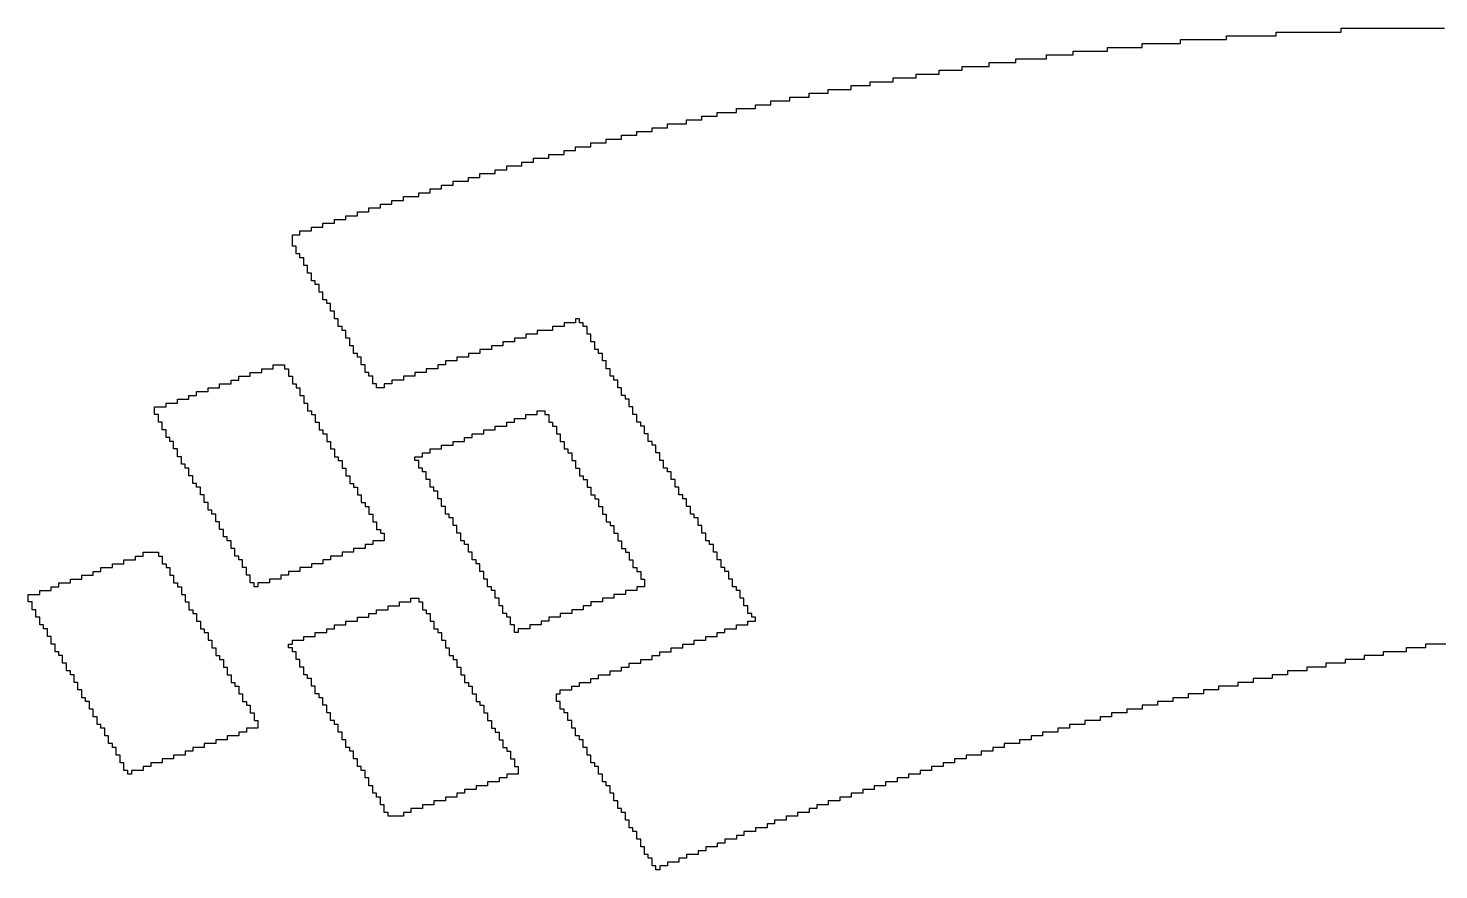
# Model space of a CAD drawing. Header units: inches. Extents: x -3.1 to 90.9, y -0.8 to 60.1.
# Drawn here: x 25.626 to 27.401, y 9.791 to 10.851 of the extents above; entities that cross this region are included whole.
import ezdxf

# ---------------------------------------------------------------- set-up
doc = ezdxf.new("R2010")
doc.units = ezdxf.units.IN
doc.layers.add('Top Overlay', color=2, linetype='Continuous')

msp = doc.modelspace()

# ---------------------------------------------------------------- linework, layer by layer
at = {"layer": 'Top Overlay'}
for p, q in [((27.2786, 10.8457), (27.2786, 10.8505)), ((27.2786, 10.8505), (27.4087, 10.8505)), ((27.0281, 10.8264), (27.0281, 10.8312)), ((27.0281, 10.8312), (27.0763, 10.8312)), ((27.0763, 10.8312), (27.0763, 10.8361)), ((27.0763, 10.8361), (27.1341, 10.8361)), ((27.1341, 10.8361), (27.1341, 10.8409)), ((27.1341, 10.8409), (27.1967, 10.8409)), ((27.1967, 10.8409), (27.1967, 10.8457)), ((27.1967, 10.8457), (27.2786, 10.8457)), ((26.8691, 10.8071), (26.8691, 10.812)), ((26.8691, 10.812), (26.9076, 10.812)), ((26.9076, 10.812), (26.9076, 10.8168)), ((26.9076, 10.8168), (26.9414, 10.8168)), ((26.9414, 10.8168), (26.9414, 10.8216)), ((26.9414, 10.8216), (26.9847, 10.8216)), ((26.9847, 10.8216), (26.9847, 10.8264)), ((26.9847, 10.8264), (27.0281, 10.8264)), ((26.7727, 10.7927), (26.7727, 10.7975)), ((26.7727, 10.7975), (26.8016, 10.7975)), ((26.8016, 10.7975), (26.8016, 10.8023)), ((26.8016, 10.8023), (26.8354, 10.8023)), ((26.8354, 10.8023), (26.8354, 10.8071)), ((26.8354, 10.8071), (26.8691, 10.8071)), ((26.6619, 10.7734), (26.6619, 10.7782)), ((26.6619, 10.7782), (26.686, 10.7782)), ((26.686, 10.7782), (26.686, 10.7831)), ((26.686, 10.7831), (26.7149, 10.7831)), ((26.7149, 10.7831), (26.7149, 10.7879)), ((26.7149, 10.7879), (26.7438, 10.7879)), ((26.7438, 10.7879), (26.7438, 10.7927)), ((26.7438, 10.7927), (26.7727, 10.7927)), ((26.5608, 10.7542), (26.5608, 10.759)), ((26.5608, 10.759), (26.5849, 10.759)), ((26.5849, 10.759), (26.5849, 10.7638)), ((26.5849, 10.7638), (26.6089, 10.7638)), ((26.6089, 10.7638), (26.6089, 10.7686)), ((26.6089, 10.7686), (26.633, 10.7686)), ((26.633, 10.7686), (26.633, 10.7734)), ((26.633, 10.7734), (26.6619, 10.7734)), ((26.4933, 10.7397), (26.4933, 10.7445)), ((26.4933, 10.7445), (26.5174, 10.7445)), ((26.5174, 10.7445), (26.5174, 10.7493)), ((26.5174, 10.7493), (26.5415, 10.7493)), ((26.5415, 10.7493), (26.5415, 10.7542)), ((26.5415, 10.7542), (26.5608, 10.7542)), ((26.4114, 10.7204), (26.4114, 10.7252)), ((26.4114, 10.7252), (26.4307, 10.7252)), ((26.4307, 10.7252), (26.4307, 10.7301)), ((26.4307, 10.7301), (26.4548, 10.7301)), ((26.4548, 10.7301), (26.4548, 10.7349)), ((26.4548, 10.7349), (26.4741, 10.7349)), ((26.4741, 10.7349), (26.4741, 10.7397)), ((26.4741, 10.7397), (26.4933, 10.7397)), ((26.3343, 10.7012), (26.3343, 10.706)), ((26.3343, 10.706), (26.3536, 10.706)), ((26.3536, 10.706), (26.3536, 10.7108)), ((26.3536, 10.7108), (26.3729, 10.7108)), ((26.3729, 10.7108), (26.3729, 10.7156)), ((26.3729, 10.7156), (26.3922, 10.7156)), ((26.3922, 10.7156), (26.3922, 10.7204)), ((26.3922, 10.7204), (26.4114, 10.7204)), ((26.2814, 10.6867), (26.2814, 10.6915)), ((26.2814, 10.6915), (26.3006, 10.6915)), ((26.3006, 10.6915), (26.3006, 10.6963)), ((26.3006, 10.6963), (26.3151, 10.6963)), ((26.3151, 10.6963), (26.3151, 10.7012)), ((26.3151, 10.7012), (26.3343, 10.7012)), ((26.2139, 10.6674), (26.2139, 10.6723)), ((26.2139, 10.6723), (26.2284, 10.6723)), ((26.2284, 10.6723), (26.2284, 10.6771)), ((26.2284, 10.6771), (26.2476, 10.6771)), ((26.2476, 10.6771), (26.2476, 10.6819)), ((26.2476, 10.6819), (26.2621, 10.6819)), ((26.2621, 10.6819), (26.2621, 10.6867)), ((26.2621, 10.6867), (26.2814, 10.6867)), ((26.1465, 10.6482), (26.1465, 10.653)), ((26.1465, 10.653), (26.1609, 10.653)), ((26.1609, 10.653), (26.1609, 10.6578)), ((26.1609, 10.6578), (26.1705, 10.6578)), ((26.1705, 10.6578), (26.1754, 10.6578)), ((26.1754, 10.6578), (26.1802, 10.6578)), ((26.1802, 10.6578), (26.1802, 10.6626)), ((26.1802, 10.6626), (26.1946, 10.6626)), ((26.1946, 10.6626), (26.1946, 10.6674)), ((26.1946, 10.6674), (26.2139, 10.6674)), ((26.0983, 10.6337), (26.0983, 10.6385)), ((26.0983, 10.6385), (26.1176, 10.6385)), ((26.1176, 10.6385), (26.1176, 10.6433)), ((26.1176, 10.6433), (26.132, 10.6433)), ((26.132, 10.6433), (26.132, 10.6482)), ((26.132, 10.6482), (26.1465, 10.6482)), ((26.0405, 10.6144), (26.0405, 10.6193)), ((26.0405, 10.6193), (26.0549, 10.6193)), ((26.0549, 10.6193), (26.0549, 10.6241)), ((26.0549, 10.6241), (26.0694, 10.6241)), ((26.0694, 10.6241), (26.0694, 10.6289)), ((26.0694, 10.6289), (26.0838, 10.6289)), ((26.0838, 10.6289), (26.0838, 10.6337)), ((26.0838, 10.6337), (26.0983, 10.6337)), ((25.9827, 10.5952), (25.9827, 10.6)), ((25.9827, 10.6), (25.9971, 10.6)), ((25.9971, 10.6), (25.9971, 10.6048)), ((25.9971, 10.6048), (26.0116, 10.6048)), ((26.0116, 10.6048), (26.0116, 10.6096)), ((26.0116, 10.6096), (26.026, 10.6096)), ((26.026, 10.6096), (26.026, 10.6144)), ((26.026, 10.6144), (26.0405, 10.6144)), ((25.9586, 10.5759), (25.9586, 10.5904)), ((25.9586, 10.5904), (25.9682, 10.5904)), ((25.9682, 10.5904), (25.9682, 10.5952)), ((25.9682, 10.5952), (25.9827, 10.5952)), ((25.9634, 10.5759), (25.9586, 10.5759)), ((25.9634, 10.5663), (25.9634, 10.5759)), ((25.9682, 10.5663), (25.9634, 10.5663)), ((25.9682, 10.5615), (25.9682, 10.5663)), ((25.973, 10.5615), (25.9682, 10.5615)), ((25.973, 10.5518), (25.973, 10.5615)), ((25.9778, 10.5518), (25.973, 10.5518)), ((25.9778, 10.5422), (25.9778, 10.5518)), ((25.9827, 10.5422), (25.9778, 10.5422)), ((25.9827, 10.5325), (25.9827, 10.5422)), ((25.9875, 10.5325), (25.9827, 10.5325)), ((25.9875, 10.5277), (25.9875, 10.5325)), ((25.9923, 10.5277), (25.9875, 10.5277)), ((25.9923, 10.5181), (25.9923, 10.5277)), ((25.9971, 10.5181), (25.9923, 10.5181)), ((25.9971, 10.5085), (25.9971, 10.5181)), ((26.0019, 10.5085), (25.9971, 10.5085)), ((26.0019, 10.5036), (26.0019, 10.5085)), ((26.0068, 10.5036), (26.0019, 10.5036)), ((26.0068, 10.494), (26.0068, 10.5036)), ((26.0116, 10.494), (26.0068, 10.494)), ((26.0116, 10.4844), (26.0116, 10.494)), ((26.0164, 10.4844), (26.0116, 10.4844)), ((26.0164, 10.4747), (26.0164, 10.4844)), ((26.0212, 10.4747), (26.0164, 10.4747)), ((26.0212, 10.4699), (26.0212, 10.4747)), ((26.3006, 10.4747), (26.2862, 10.4747)), ((26.2862, 10.4747), (26.2862, 10.4699)), ((26.3151, 10.4796), (26.3006, 10.4796)), ((26.3006, 10.4796), (26.3006, 10.4747)), ((26.3199, 10.4844), (26.3151, 10.4844)), ((26.3151, 10.4844), (26.3151, 10.4796)), ((26.3199, 10.4796), (26.3199, 10.4844)), ((26.3247, 10.4796), (26.3199, 10.4796)), ((26.3247, 10.4747), (26.3247, 10.4796)), ((26.3295, 10.4747), (26.3247, 10.4747)), ((26.3295, 10.4651), (26.3295, 10.4747)), ((26.026, 10.4699), (26.0212, 10.4699)), ((26.026, 10.4603), (26.026, 10.4699)), ((26.0308, 10.4603), (26.026, 10.4603)), ((26.0308, 10.4506), (26.0308, 10.4603)), ((26.2524, 10.4603), (26.238, 10.4603)), ((26.238, 10.4603), (26.238, 10.4555)), ((26.2669, 10.4651), (26.2524, 10.4651)), ((26.2524, 10.4651), (26.2524, 10.4603)), ((26.2862, 10.4699), (26.2669, 10.4699)), ((26.2669, 10.4699), (26.2669, 10.4651)), ((26.3343, 10.4651), (26.3295, 10.4651)), ((26.3343, 10.4555), (26.3343, 10.4651)), ((26.0357, 10.4506), (26.0308, 10.4506)), ((26.0357, 10.441), (26.0357, 10.4506)), ((26.0405, 10.441), (26.0357, 10.441)), ((26.0405, 10.4362), (26.0405, 10.441)), ((26.1946, 10.441), (26.1802, 10.441)), ((26.1802, 10.441), (26.1802, 10.4362)), ((26.2091, 10.4458), (26.1946, 10.4458)), ((26.1946, 10.4458), (26.1946, 10.441)), ((26.2235, 10.4506), (26.2091, 10.4506)), ((26.2091, 10.4506), (26.2091, 10.4458)), ((26.238, 10.4555), (26.2235, 10.4555)), ((26.2235, 10.4555), (26.2235, 10.4506)), ((26.3392, 10.4555), (26.3343, 10.4555)), ((26.3392, 10.4458), (26.3392, 10.4555)), ((26.344, 10.4458), (26.3392, 10.4458)), ((26.344, 10.441), (26.344, 10.4458)), ((26.3488, 10.441), (26.344, 10.441)), ((26.3488, 10.4314), (26.3488, 10.441)), ((25.92, 10.4169), (25.92, 10.4217)), ((25.92, 10.4217), (25.9345, 10.4217)), ((25.9345, 10.4217), (25.9345, 10.4266)), ((25.9345, 10.4266), (25.9489, 10.4266)), ((25.9489, 10.4266), (25.9489, 10.4217)), ((25.9489, 10.4217), (25.9538, 10.4217)), ((25.9538, 10.4217), (25.9538, 10.4121)), ((26.0453, 10.4362), (26.0405, 10.4362)), ((26.0453, 10.4266), (26.0453, 10.4362)), ((26.0501, 10.4266), (26.0453, 10.4266)), ((26.0501, 10.4169), (26.0501, 10.4266)), ((26.1416, 10.4217), (26.1272, 10.4217)), ((26.1272, 10.4217), (26.1272, 10.4169)), ((26.1513, 10.4266), (26.1416, 10.4266)), ((26.1416, 10.4266), (26.1416, 10.4217)), ((26.1657, 10.4314), (26.1513, 10.4314)), ((26.1513, 10.4314), (26.1513, 10.4266)), ((26.1802, 10.4362), (26.1657, 10.4362)), ((26.1657, 10.4362), (26.1657, 10.4314)), ((26.3536, 10.4314), (26.3488, 10.4314)), ((26.3536, 10.4217), (26.3536, 10.4314)), ((26.3584, 10.4217), (26.3536, 10.4217)), ((26.3584, 10.4121), (26.3584, 10.4217)), ((25.8815, 10.4025), (25.8815, 10.4073)), ((25.8815, 10.4073), (25.8911, 10.4073)), ((25.8911, 10.4073), (25.8911, 10.4121)), ((25.8911, 10.4121), (25.9056, 10.4121)), ((25.9056, 10.4121), (25.9056, 10.4169)), ((25.9056, 10.4169), (25.92, 10.4169)), ((25.9538, 10.4121), (25.9586, 10.4121)), ((25.9586, 10.4121), (25.9586, 10.4025)), ((26.0549, 10.4169), (26.0501, 10.4169)), ((26.0549, 10.4121), (26.0549, 10.4169)), ((26.0597, 10.4121), (26.0549, 10.4121)), ((26.0597, 10.4025), (26.0597, 10.4121)), ((26.0983, 10.4073), (26.0838, 10.4073)), ((26.0838, 10.4073), (26.0838, 10.4025)), ((26.1127, 10.4121), (26.0983, 10.4121)), ((26.0983, 10.4121), (26.0983, 10.4073)), ((26.1272, 10.4169), (26.1127, 10.4169)), ((26.1127, 10.4169), (26.1127, 10.4121)), ((26.3633, 10.4121), (26.3584, 10.4121)), ((26.3633, 10.4073), (26.3633, 10.4121)), ((26.3681, 10.4073), (26.3633, 10.4073)), ((26.3681, 10.3977), (26.3681, 10.4073)), ((25.8285, 10.3832), (25.8285, 10.388)), ((25.8285, 10.388), (25.8381, 10.388)), ((25.8381, 10.388), (25.8381, 10.3928)), ((25.8381, 10.3928), (25.8526, 10.3928)), ((25.8526, 10.3928), (25.8526, 10.3977)), ((25.8526, 10.3977), (25.867, 10.3977)), ((25.867, 10.3977), (25.867, 10.4025)), ((25.867, 10.4025), (25.8815, 10.4025)), ((25.9586, 10.4025), (25.9634, 10.4025)), ((25.9634, 10.4025), (25.9634, 10.3977)), ((25.9634, 10.3977), (25.9682, 10.3977)), ((25.9682, 10.3977), (25.9682, 10.388)), ((25.9682, 10.388), (25.973, 10.388)), ((25.973, 10.388), (25.973, 10.3784)), ((26.0646, 10.4025), (26.0597, 10.4025)), ((26.0646, 10.3977), (26.0646, 10.4025)), ((26.0742, 10.3977), (26.0646, 10.3977)), ((26.0838, 10.4025), (26.0742, 10.4025)), ((26.0742, 10.4025), (26.0742, 10.3977)), ((26.3729, 10.3977), (26.3681, 10.3977)), ((26.3729, 10.388), (26.3729, 10.3977)), ((26.3777, 10.388), (26.3729, 10.388)), ((26.3777, 10.3832), (26.3777, 10.388)), ((25.7851, 10.3639), (25.7851, 10.3736)), ((25.7851, 10.3736), (25.7996, 10.3736)), ((25.7996, 10.3736), (25.7996, 10.3784)), ((25.7996, 10.3784), (25.814, 10.3784)), ((25.814, 10.3784), (25.814, 10.3832)), ((25.814, 10.3832), (25.8285, 10.3832)), ((25.973, 10.3784), (25.9778, 10.3784)), ((25.9778, 10.3784), (25.9778, 10.3687)), ((25.9778, 10.3687), (25.9827, 10.3687)), ((25.9827, 10.3687), (25.9827, 10.3639)), ((26.2669, 10.3639), (26.2669, 10.3687)), ((26.2669, 10.3687), (26.2765, 10.3687)), ((26.2765, 10.3687), (26.2765, 10.3639)), ((26.3825, 10.3832), (26.3777, 10.3832)), ((26.3825, 10.3736), (26.3825, 10.3832)), ((26.3873, 10.3736), (26.3825, 10.3736)), ((26.3873, 10.3639), (26.3873, 10.3736)), ((25.79, 10.3639), (25.7851, 10.3639)), ((25.79, 10.3543), (25.79, 10.3639)), ((25.7948, 10.3543), (25.79, 10.3543)), ((25.7948, 10.3447), (25.7948, 10.3543)), ((25.9827, 10.3639), (25.9875, 10.3639)), ((25.9875, 10.3639), (25.9875, 10.3543)), ((25.9875, 10.3543), (25.9923, 10.3543)), ((25.9923, 10.3543), (25.9923, 10.3447)), ((26.2284, 10.3495), (26.2284, 10.3543)), ((26.2284, 10.3543), (26.238, 10.3543)), ((26.238, 10.3543), (26.238, 10.3591)), ((26.238, 10.3591), (26.2524, 10.3591)), ((26.2524, 10.3591), (26.2524, 10.3639)), ((26.2524, 10.3639), (26.2669, 10.3639)), ((26.2765, 10.3639), (26.2814, 10.3639)), ((26.2814, 10.3639), (26.2814, 10.3543)), ((26.2814, 10.3543), (26.2862, 10.3543)), ((26.2862, 10.3543), (26.2862, 10.3495)), ((26.3922, 10.3639), (26.3873, 10.3639)), ((26.3922, 10.3543), (26.3922, 10.3639)), ((26.397, 10.3543), (26.3922, 10.3543)), ((26.397, 10.3495), (26.397, 10.3543)), ((25.7996, 10.3447), (25.7948, 10.3447)), ((25.7996, 10.335), (25.7996, 10.3447)), ((25.8044, 10.335), (25.7996, 10.335)), ((25.8044, 10.3302), (25.8044, 10.335)), ((25.9923, 10.3447), (25.9971, 10.3447)), ((25.9971, 10.3447), (25.9971, 10.3398)), ((25.9971, 10.3398), (26.0019, 10.3398)), ((26.0019, 10.3398), (26.0019, 10.3302)), ((26.1754, 10.335), (26.1802, 10.335)), ((26.1754, 10.3302), (26.1754, 10.335)), ((26.1802, 10.335), (26.185, 10.335)), ((26.185, 10.335), (26.185, 10.3398)), ((26.185, 10.3398), (26.1995, 10.3398)), ((26.1995, 10.3398), (26.1995, 10.3447)), ((26.1995, 10.3447), (26.2139, 10.3447)), ((26.2139, 10.3447), (26.2139, 10.3495)), ((26.2139, 10.3495), (26.2284, 10.3495)), ((26.2862, 10.3495), (26.291, 10.3495)), ((26.291, 10.3495), (26.291, 10.3398)), ((26.291, 10.3398), (26.2958, 10.3398)), ((26.2958, 10.3398), (26.2958, 10.3302)), ((26.4018, 10.3495), (26.397, 10.3495)), ((26.4018, 10.3398), (26.4018, 10.3495)), ((26.4066, 10.3398), (26.4018, 10.3398)), ((26.4066, 10.3302), (26.4066, 10.3398)), ((25.8092, 10.3302), (25.8044, 10.3302)), ((25.8092, 10.3206), (25.8092, 10.3302)), ((25.814, 10.3206), (25.8092, 10.3206)), ((25.814, 10.3109), (25.814, 10.3206)), ((26.0019, 10.3302), (26.0068, 10.3302)), ((26.0068, 10.3302), (26.0068, 10.3206)), ((26.0068, 10.3206), (26.0116, 10.3206)), ((26.0116, 10.3206), (26.0116, 10.3109)), ((26.1224, 10.3109), (26.1224, 10.3158)), ((26.1224, 10.3158), (26.132, 10.3158)), ((26.132, 10.3158), (26.132, 10.3206)), ((26.132, 10.3206), (26.1465, 10.3206)), ((26.1465, 10.3206), (26.1465, 10.3254)), ((26.1465, 10.3254), (26.1609, 10.3254)), ((26.1609, 10.3254), (26.1609, 10.3302)), ((26.1609, 10.3302), (26.1754, 10.3302)), ((26.2958, 10.3302), (26.3006, 10.3302)), ((26.3006, 10.3302), (26.3006, 10.3206)), ((26.3006, 10.3206), (26.3054, 10.3206)), ((26.3054, 10.3206), (26.3054, 10.3158)), ((26.3054, 10.3158), (26.3103, 10.3158)), ((26.3103, 10.3158), (26.3103, 10.3061)), ((26.4114, 10.3302), (26.4066, 10.3302)), ((26.4114, 10.3254), (26.4114, 10.3302)), ((26.4162, 10.3254), (26.4114, 10.3254)), ((26.4162, 10.3158), (26.4162, 10.3254)), ((26.4211, 10.3158), (26.4162, 10.3158)), ((26.4211, 10.3061), (26.4211, 10.3158)), ((25.8189, 10.3109), (25.814, 10.3109)), ((25.8189, 10.3013), (25.8189, 10.3109)), ((25.8237, 10.3013), (25.8189, 10.3013)), ((25.8237, 10.2965), (25.8237, 10.3013)), ((26.0116, 10.3109), (26.0164, 10.3109)), ((26.0164, 10.3109), (26.0164, 10.3061)), ((26.0164, 10.3061), (26.0212, 10.3061)), ((26.0212, 10.3061), (26.0212, 10.2965)), ((26.1127, 10.3061), (26.1127, 10.3109)), ((26.1127, 10.3109), (26.1224, 10.3109)), ((26.1176, 10.3061), (26.1127, 10.3061)), ((26.1176, 10.2965), (26.1176, 10.3061)), ((26.3103, 10.3061), (26.3151, 10.3061)), ((26.3151, 10.3061), (26.3151, 10.2965)), ((26.4259, 10.3061), (26.4211, 10.3061)), ((26.4259, 10.2965), (26.4259, 10.3061)), ((25.8285, 10.2965), (25.8237, 10.2965)), ((25.8285, 10.2869), (25.8285, 10.2965)), ((25.8333, 10.2869), (25.8285, 10.2869)), ((25.8333, 10.2772), (25.8333, 10.2869)), ((26.0212, 10.2965), (26.026, 10.2965)), ((26.026, 10.2965), (26.026, 10.2869)), ((26.026, 10.2869), (26.0308, 10.2869)), ((26.0308, 10.2869), (26.0308, 10.2772)), ((26.1224, 10.2965), (26.1176, 10.2965)), ((26.1224, 10.2917), (26.1224, 10.2965)), ((26.1272, 10.2917), (26.1224, 10.2917)), ((26.1272, 10.282), (26.1272, 10.2917)), ((26.132, 10.282), (26.1272, 10.282)), ((26.132, 10.2724), (26.132, 10.282)), ((26.3151, 10.2965), (26.3199, 10.2965)), ((26.3199, 10.2965), (26.3199, 10.2869)), ((26.3199, 10.2869), (26.3247, 10.2869)), ((26.3247, 10.2869), (26.3247, 10.282)), ((26.3247, 10.282), (26.3295, 10.282)), ((26.3295, 10.282), (26.3295, 10.2724)), ((26.4307, 10.2965), (26.4259, 10.2965)), ((26.4307, 10.2917), (26.4307, 10.2965)), ((26.4355, 10.2917), (26.4307, 10.2917)), ((26.4355, 10.282), (26.4355, 10.2917)), ((26.4403, 10.282), (26.4355, 10.282)), ((26.4403, 10.2724), (26.4403, 10.282)), ((25.8381, 10.2772), (25.8333, 10.2772)), ((25.8381, 10.2724), (25.8381, 10.2772)), ((25.843, 10.2724), (25.8381, 10.2724)), ((25.843, 10.2628), (25.843, 10.2724)), ((25.8478, 10.2628), (25.843, 10.2628)), ((25.8478, 10.2531), (25.8478, 10.2628)), ((26.0308, 10.2772), (26.0357, 10.2772)), ((26.0357, 10.2772), (26.0357, 10.2724)), ((26.0357, 10.2724), (26.0405, 10.2724)), ((26.0405, 10.2724), (26.0405, 10.2628)), ((26.0405, 10.2628), (26.0453, 10.2628)), ((26.0453, 10.2628), (26.0453, 10.2531)), ((26.1368, 10.2724), (26.132, 10.2724)), ((26.1368, 10.2676), (26.1368, 10.2724)), ((26.1416, 10.2676), (26.1368, 10.2676)), ((26.1416, 10.2579), (26.1416, 10.2676)), ((26.3295, 10.2724), (26.3343, 10.2724)), ((26.3343, 10.2724), (26.3343, 10.2628)), ((26.3343, 10.2628), (26.3392, 10.2628)), ((26.3392, 10.2628), (26.3392, 10.2579)), ((26.4451, 10.2724), (26.4403, 10.2724)), ((26.4451, 10.2628), (26.4451, 10.2724)), ((26.45, 10.2628), (26.4451, 10.2628)), ((26.45, 10.2579), (26.45, 10.2628)), ((25.8526, 10.2531), (25.8478, 10.2531)), ((25.8526, 10.2435), (25.8526, 10.2531)), ((25.8574, 10.2435), (25.8526, 10.2435)), ((25.8574, 10.2387), (25.8574, 10.2435)), ((26.0453, 10.2531), (26.0501, 10.2531)), ((26.0501, 10.2531), (26.0501, 10.2483)), ((26.0501, 10.2483), (26.0549, 10.2483)), ((26.0549, 10.2483), (26.0549, 10.2387)), ((26.1465, 10.2579), (26.1416, 10.2579)), ((26.1465, 10.2483), (26.1465, 10.2579)), ((26.1513, 10.2483), (26.1465, 10.2483)), ((26.1513, 10.2387), (26.1513, 10.2483)), ((26.3392, 10.2579), (26.344, 10.2579)), ((26.344, 10.2579), (26.344, 10.2483)), ((26.344, 10.2483), (26.3488, 10.2483)), ((26.3488, 10.2483), (26.3488, 10.2387)), ((26.4548, 10.2579), (26.45, 10.2579)), ((26.4548, 10.2483), (26.4548, 10.2579)), ((26.4596, 10.2483), (26.4548, 10.2483)), ((26.4596, 10.2387), (26.4596, 10.2483)), ((25.8622, 10.2387), (25.8574, 10.2387)), ((25.8622, 10.229), (25.8622, 10.2387)), ((25.867, 10.229), (25.8622, 10.229)), ((25.867, 10.2194), (25.867, 10.229)), ((26.0549, 10.2387), (26.0597, 10.2387)), ((26.0597, 10.2387), (26.0597, 10.229)), ((26.0597, 10.229), (26.0646, 10.229)), ((26.0646, 10.229), (26.0646, 10.2194)), ((26.1561, 10.2387), (26.1513, 10.2387)), ((26.1561, 10.2339), (26.1561, 10.2387)), ((26.1609, 10.2339), (26.1561, 10.2339)), ((26.1609, 10.2242), (26.1609, 10.2339)), ((26.3488, 10.2387), (26.3536, 10.2387)), ((26.3536, 10.2387), (26.3536, 10.229)), ((26.3536, 10.229), (26.3584, 10.229)), ((26.3584, 10.229), (26.3584, 10.2242)), ((26.4644, 10.2387), (26.4596, 10.2387)), ((26.4644, 10.2339), (26.4644, 10.2387)), ((26.4692, 10.2339), (26.4644, 10.2339)), ((26.4692, 10.2242), (26.4692, 10.2339)), ((25.8719, 10.2194), (25.867, 10.2194)), ((25.8719, 10.2098), (25.8719, 10.2194)), ((25.8767, 10.2098), (25.8719, 10.2098)), ((25.8767, 10.205), (25.8767, 10.2098)), ((26.0646, 10.2194), (26.0694, 10.2194)), ((26.0694, 10.2194), (26.0694, 10.2146)), ((26.0694, 10.2146), (26.0742, 10.2146)), ((26.0742, 10.2146), (26.0742, 10.205)), ((26.1657, 10.2242), (26.1609, 10.2242)), ((26.1657, 10.2146), (26.1657, 10.2242)), ((26.1705, 10.2146), (26.1657, 10.2146)), ((26.1705, 10.205), (26.1705, 10.2146)), ((26.3584, 10.2242), (26.3633, 10.2242)), ((26.3633, 10.2242), (26.3633, 10.2146)), ((26.3633, 10.2146), (26.3681, 10.2146)), ((26.3681, 10.2146), (26.3681, 10.205)), ((26.4741, 10.2242), (26.4692, 10.2242)), ((26.4741, 10.2146), (26.4741, 10.2242)), ((26.4789, 10.2146), (26.4741, 10.2146)), ((26.4789, 10.205), (26.4789, 10.2146)), ((25.7707, 10.1857), (25.7707, 10.1905)), ((25.7707, 10.1905), (25.79, 10.1905)), ((25.79, 10.1905), (25.79, 10.1857)), ((25.8815, 10.205), (25.8767, 10.205)), ((25.8815, 10.1953), (25.8815, 10.205)), ((25.8863, 10.1953), (25.8815, 10.1953)), ((25.8863, 10.1857), (25.8863, 10.1953)), ((26.0357, 10.1905), (26.0212, 10.1905)), ((26.0212, 10.1905), (26.0212, 10.1857)), ((26.0501, 10.1953), (26.0357, 10.1953)), ((26.0357, 10.1953), (26.0357, 10.1905)), ((26.0597, 10.2001), (26.0501, 10.2001)), ((26.0501, 10.2001), (26.0501, 10.1953)), ((26.0742, 10.205), (26.0597, 10.205)), ((26.0597, 10.205), (26.0597, 10.2001)), ((26.1754, 10.205), (26.1705, 10.205)), ((26.1754, 10.2001), (26.1754, 10.205)), ((26.1802, 10.2001), (26.1754, 10.2001)), ((26.1802, 10.1905), (26.1802, 10.2001)), ((26.185, 10.1905), (26.1802, 10.1905)), ((26.185, 10.1809), (26.185, 10.1905)), ((26.3681, 10.205), (26.3729, 10.205)), ((26.3729, 10.205), (26.3729, 10.1953)), ((26.3729, 10.1953), (26.3777, 10.1953)), ((26.3777, 10.1953), (26.3777, 10.1905)), ((26.3777, 10.1905), (26.3825, 10.1905)), ((26.3825, 10.1905), (26.3825, 10.1809)), ((26.4837, 10.205), (26.4789, 10.205)), ((26.4837, 10.2001), (26.4837, 10.205)), ((26.4885, 10.2001), (26.4837, 10.2001)), ((26.4885, 10.1905), (26.4885, 10.2001)), ((26.4933, 10.1905), (26.4885, 10.1905)), ((26.4933, 10.1809), (26.4933, 10.1905)), ((25.7322, 10.1712), (25.7322, 10.176)), ((25.7322, 10.176), (25.7466, 10.176)), ((25.7466, 10.176), (25.7466, 10.1809)), ((25.7466, 10.1809), (25.7611, 10.1809)), ((25.7611, 10.1809), (25.7611, 10.1857)), ((25.7611, 10.1857), (25.7707, 10.1857)), ((25.79, 10.1857), (25.7948, 10.1857)), ((25.7948, 10.1857), (25.7948, 10.176)), ((25.7948, 10.176), (25.7996, 10.176)), ((25.7996, 10.176), (25.7996, 10.1712)), ((25.8911, 10.1857), (25.8863, 10.1857)), ((25.8911, 10.1809), (25.8911, 10.1857)), ((25.8959, 10.1809), (25.8911, 10.1809)), ((25.8959, 10.1712), (25.8959, 10.1809)), ((25.9971, 10.176), (25.9827, 10.176)), ((25.9827, 10.176), (25.9827, 10.1712)), ((26.0068, 10.1809), (25.9971, 10.1809)), ((25.9971, 10.1809), (25.9971, 10.176)), ((26.0212, 10.1857), (26.0068, 10.1857)), ((26.0068, 10.1857), (26.0068, 10.1809)), ((26.1898, 10.1809), (26.185, 10.1809)), ((26.1898, 10.176), (26.1898, 10.1809)), ((26.1946, 10.176), (26.1898, 10.176)), ((26.1946, 10.1664), (26.1946, 10.176)), ((26.3825, 10.1809), (26.3873, 10.1809)), ((26.3873, 10.1809), (26.3873, 10.1712)), ((26.4981, 10.1809), (26.4933, 10.1809)), ((26.4981, 10.1712), (26.4981, 10.1809)), ((25.6792, 10.152), (25.6792, 10.1568)), ((25.6792, 10.1568), (25.6936, 10.1568)), ((25.6936, 10.1568), (25.6936, 10.1616)), ((25.6936, 10.1616), (25.7081, 10.1616)), ((25.7081, 10.1616), (25.7081, 10.1664)), ((25.7081, 10.1664), (25.7177, 10.1664)), ((25.7177, 10.1664), (25.7177, 10.1712)), ((25.7177, 10.1712), (25.7322, 10.1712)), ((25.7996, 10.1712), (25.8044, 10.1712)), ((25.8044, 10.1712), (25.8044, 10.1616)), ((25.8044, 10.1616), (25.8092, 10.1616)), ((25.8092, 10.1616), (25.8092, 10.152)), ((25.9008, 10.1712), (25.8959, 10.1712)), ((25.9008, 10.1616), (25.9008, 10.1712)), ((25.9056, 10.1616), (25.9008, 10.1616)), ((25.9056, 10.152), (25.9056, 10.1616)), ((25.9441, 10.1568), (25.9297, 10.1568)), ((25.9297, 10.1568), (25.9297, 10.152)), ((25.9538, 10.1616), (25.9441, 10.1616)), ((25.9441, 10.1616), (25.9441, 10.1568)), ((25.9682, 10.1664), (25.9538, 10.1664)), ((25.9538, 10.1664), (25.9538, 10.1616)), ((25.9827, 10.1712), (25.9682, 10.1712)), ((25.9682, 10.1712), (25.9682, 10.1664)), ((26.1995, 10.1664), (26.1946, 10.1664)), ((26.1995, 10.1568), (26.1995, 10.1664)), ((26.2043, 10.1568), (26.1995, 10.1568)), ((26.2043, 10.1471), (26.2043, 10.1568)), ((26.3873, 10.1712), (26.3922, 10.1712)), ((26.3922, 10.1712), (26.3922, 10.1664)), ((26.3922, 10.1664), (26.397, 10.1664)), ((26.397, 10.1664), (26.397, 10.1568)), ((26.397, 10.1568), (26.4018, 10.1568)), ((26.4018, 10.1568), (26.4018, 10.1471)), ((26.503, 10.1712), (26.4981, 10.1712)), ((26.503, 10.1664), (26.503, 10.1712)), ((26.5078, 10.1664), (26.503, 10.1664)), ((26.5078, 10.1568), (26.5078, 10.1664)), ((26.5126, 10.1568), (26.5078, 10.1568)), ((26.5126, 10.1471), (26.5126, 10.1568)), ((25.6262, 10.1279), (25.6262, 10.1375)), ((25.6262, 10.1375), (25.6406, 10.1375)), ((25.6406, 10.1375), (25.6406, 10.1423)), ((25.6406, 10.1423), (25.6503, 10.1423)), ((25.6503, 10.1423), (25.6551, 10.1423)), ((25.6551, 10.1423), (25.6551, 10.1471)), ((25.6551, 10.1471), (25.6647, 10.1471)), ((25.6647, 10.1471), (25.6647, 10.152)), ((25.6647, 10.152), (25.6792, 10.152)), ((25.8092, 10.152), (25.814, 10.152)), ((25.814, 10.152), (25.814, 10.1471)), ((25.814, 10.1471), (25.8189, 10.1471)), ((25.8189, 10.1471), (25.8189, 10.1375)), ((25.8189, 10.1375), (25.8237, 10.1375)), ((25.8237, 10.1375), (25.8237, 10.1279)), ((25.9104, 10.152), (25.9056, 10.152)), ((25.9104, 10.1471), (25.9104, 10.152)), ((25.9152, 10.1471), (25.9104, 10.1471)), ((25.9297, 10.152), (25.9152, 10.152)), ((25.9152, 10.152), (25.9152, 10.1471)), ((26.2091, 10.1471), (26.2043, 10.1471)), ((26.2091, 10.1423), (26.2091, 10.1471)), ((26.2139, 10.1423), (26.2091, 10.1423)), ((26.2139, 10.1327), (26.2139, 10.1423)), ((26.3777, 10.1375), (26.3633, 10.1375)), ((26.3633, 10.1375), (26.3633, 10.1327)), ((26.3922, 10.1423), (26.3777, 10.1423)), ((26.3777, 10.1423), (26.3777, 10.1375)), ((26.4018, 10.1471), (26.3922, 10.1471)), ((26.3922, 10.1471), (26.3922, 10.1423)), ((26.5174, 10.1471), (26.5126, 10.1471)), ((26.5174, 10.1423), (26.5174, 10.1471)), ((26.5222, 10.1423), (26.5174, 10.1423)), ((26.5222, 10.1327), (26.5222, 10.1423)), ((25.631, 10.1279), (25.6262, 10.1279)), ((25.631, 10.1182), (25.631, 10.1279)), ((25.8237, 10.1279), (25.8285, 10.1279)), ((25.8285, 10.1279), (25.8285, 10.1182)), ((26.079, 10.1182), (26.079, 10.1231)), ((26.079, 10.1231), (26.0935, 10.1231)), ((26.0935, 10.1231), (26.0935, 10.1279)), ((26.0935, 10.1279), (26.1079, 10.1279)), ((26.1079, 10.1279), (26.1079, 10.1327)), ((26.1079, 10.1327), (26.1176, 10.1327)), ((26.1176, 10.1327), (26.1176, 10.1279)), ((26.1176, 10.1279), (26.1224, 10.1279)), ((26.1224, 10.1279), (26.1224, 10.1182)), ((26.2187, 10.1327), (26.2139, 10.1327)), ((26.2187, 10.1231), (26.2187, 10.1327)), ((26.2235, 10.1231), (26.2187, 10.1231)), ((26.2235, 10.1134), (26.2235, 10.1231)), ((26.3343, 10.1231), (26.3247, 10.1231)), ((26.3247, 10.1231), (26.3247, 10.1182)), ((26.3488, 10.1279), (26.3343, 10.1279)), ((26.3343, 10.1279), (26.3343, 10.1231)), ((26.3633, 10.1327), (26.3488, 10.1327)), ((26.3488, 10.1327), (26.3488, 10.1279)), ((26.527, 10.1327), (26.5222, 10.1327)), ((26.527, 10.1231), (26.527, 10.1327)), ((26.5319, 10.1231), (26.527, 10.1231)), ((26.5319, 10.1134), (26.5319, 10.1231)), ((25.6358, 10.1182), (25.631, 10.1182)), ((25.6358, 10.1086), (25.6358, 10.1182)), ((25.6406, 10.1086), (25.6358, 10.1086)), ((25.6406, 10.099), (25.6406, 10.1086)), ((25.8285, 10.1182), (25.8333, 10.1182)), ((25.8333, 10.1182), (25.8333, 10.1134)), ((25.8333, 10.1134), (25.8381, 10.1134)), ((25.8381, 10.1134), (25.8381, 10.1038)), ((25.8381, 10.1038), (25.843, 10.1038)), ((25.843, 10.1038), (25.843, 10.0941)), ((26.026, 10.099), (26.026, 10.1038)), ((26.026, 10.1038), (26.0405, 10.1038)), ((26.0405, 10.1038), (26.0405, 10.1086)), ((26.0405, 10.1086), (26.0549, 10.1086)), ((26.0549, 10.1086), (26.0549, 10.1134)), ((26.0549, 10.1134), (26.0646, 10.1134)), ((26.0646, 10.1134), (26.0646, 10.1182)), ((26.0646, 10.1182), (26.079, 10.1182)), ((26.1224, 10.1182), (26.1272, 10.1182)), ((26.1272, 10.1182), (26.1272, 10.1134)), ((26.1272, 10.1134), (26.132, 10.1134)), ((26.132, 10.1134), (26.132, 10.1038)), ((26.132, 10.1038), (26.1368, 10.1038)), ((26.1368, 10.1038), (26.1368, 10.0941)), ((26.2284, 10.1134), (26.2235, 10.1134)), ((26.2284, 10.1086), (26.2284, 10.1134)), ((26.2332, 10.1086), (26.2284, 10.1086)), ((26.2332, 10.099), (26.2332, 10.1086)), ((26.2814, 10.1038), (26.2717, 10.1038)), ((26.2717, 10.1038), (26.2717, 10.099)), ((26.2958, 10.1086), (26.2814, 10.1086)), ((26.2814, 10.1086), (26.2814, 10.1038)), ((26.3103, 10.1134), (26.2958, 10.1134)), ((26.2958, 10.1134), (26.2958, 10.1086)), ((26.3247, 10.1182), (26.3103, 10.1182)), ((26.3103, 10.1182), (26.3103, 10.1134)), ((26.5367, 10.1134), (26.5319, 10.1134)), ((26.5319, 10.099), (26.5319, 10.1038)), ((26.5319, 10.1038), (26.5415, 10.1038)), ((26.5367, 10.1086), (26.5367, 10.1134)), ((26.5415, 10.1086), (26.5367, 10.1086)), ((26.5415, 10.1038), (26.5415, 10.1086)), ((25.6454, 10.099), (25.6406, 10.099)), ((25.6454, 10.0941), (25.6454, 10.099)), ((25.6503, 10.0941), (25.6454, 10.0941)), ((25.6503, 10.0845), (25.6503, 10.0941)), ((25.6551, 10.0845), (25.6503, 10.0845)), ((25.6551, 10.0749), (25.6551, 10.0845)), ((25.843, 10.0941), (25.8478, 10.0941)), ((25.8478, 10.0941), (25.8478, 10.0893)), ((25.8478, 10.0893), (25.8526, 10.0893)), ((25.8526, 10.0893), (25.8526, 10.0797)), ((25.973, 10.0797), (25.973, 10.0845)), ((25.973, 10.0845), (25.9875, 10.0845)), ((25.9875, 10.0845), (25.9875, 10.0893)), ((25.9875, 10.0893), (26.0019, 10.0893)), ((26.0019, 10.0893), (26.0019, 10.0941)), ((26.0019, 10.0941), (26.0116, 10.0941)), ((26.0116, 10.0941), (26.0116, 10.099)), ((26.0116, 10.099), (26.026, 10.099)), ((26.1368, 10.0941), (26.1416, 10.0941)), ((26.1416, 10.0941), (26.1416, 10.0893)), ((26.1416, 10.0893), (26.1465, 10.0893)), ((26.1465, 10.0893), (26.1465, 10.0797)), ((26.238, 10.099), (26.2332, 10.099)), ((26.238, 10.0893), (26.238, 10.099)), ((26.2428, 10.0893), (26.238, 10.0893)), ((26.2573, 10.0941), (26.2428, 10.0941)), ((26.2428, 10.0941), (26.2428, 10.0893)), ((26.2717, 10.099), (26.2573, 10.099)), ((26.2573, 10.099), (26.2573, 10.0941)), ((26.4789, 10.0797), (26.4789, 10.0845)), ((26.4789, 10.0845), (26.4933, 10.0845)), ((26.4933, 10.0845), (26.4933, 10.0893)), ((26.4933, 10.0893), (26.503, 10.0893)), ((26.503, 10.0893), (26.503, 10.0941)), ((26.503, 10.0941), (26.5174, 10.0941)), ((26.5174, 10.0941), (26.5174, 10.099)), ((26.5174, 10.099), (26.5319, 10.099)), ((25.6599, 10.0749), (25.6551, 10.0749)), ((25.6599, 10.0652), (25.6599, 10.0749)), ((25.8526, 10.0797), (25.8574, 10.0797)), ((25.8574, 10.0797), (25.8574, 10.0701)), ((25.8574, 10.0701), (25.8622, 10.0701)), ((25.8622, 10.0701), (25.8622, 10.0604)), ((25.9538, 10.0701), (25.9538, 10.0749)), ((25.9538, 10.0749), (25.9586, 10.0749)), ((25.9586, 10.0701), (25.9538, 10.0701)), ((25.9586, 10.0749), (25.9586, 10.0797)), ((25.9586, 10.0797), (25.973, 10.0797)), ((25.9586, 10.0652), (25.9586, 10.0701)), ((26.1465, 10.0797), (26.1513, 10.0797)), ((26.1513, 10.0797), (26.1513, 10.0701)), ((26.1513, 10.0701), (26.1561, 10.0701)), ((26.1561, 10.0701), (26.1561, 10.0604)), ((26.4355, 10.0652), (26.4355, 10.0701)), ((26.4355, 10.0701), (26.45, 10.0701)), ((26.45, 10.0701), (26.45, 10.0749)), ((26.45, 10.0749), (26.4644, 10.0749)), ((26.4644, 10.0749), (26.4644, 10.0797)), ((26.4644, 10.0797), (26.4789, 10.0797)), ((27.3846, 10.0701), (27.3605, 10.0701)), ((27.3605, 10.0701), (27.3605, 10.0652)), ((27.4135, 10.0749), (27.3846, 10.0749)), ((27.3846, 10.0749), (27.3846, 10.0701)), ((25.6647, 10.0652), (25.6599, 10.0652)), ((25.6647, 10.0604), (25.6647, 10.0652)), ((25.6695, 10.0604), (25.6647, 10.0604)), ((25.6695, 10.0508), (25.6695, 10.0604)), ((25.6743, 10.0508), (25.6695, 10.0508)), ((25.6743, 10.0412), (25.6743, 10.0508)), ((25.8622, 10.0604), (25.867, 10.0604)), ((25.867, 10.0604), (25.867, 10.0556)), ((25.867, 10.0556), (25.8719, 10.0556)), ((25.8719, 10.0556), (25.8719, 10.046)), ((25.9634, 10.0652), (25.9586, 10.0652)), ((25.9634, 10.0556), (25.9634, 10.0652)), ((25.9682, 10.0556), (25.9634, 10.0556)), ((25.9682, 10.046), (25.9682, 10.0556)), ((26.1561, 10.0604), (26.1609, 10.0604)), ((26.1609, 10.0604), (26.1609, 10.0556)), ((26.1609, 10.0556), (26.1657, 10.0556)), ((26.1657, 10.0556), (26.1657, 10.046)), ((26.3825, 10.046), (26.3825, 10.0508)), ((26.3825, 10.0508), (26.397, 10.0508)), ((26.397, 10.0508), (26.397, 10.0556)), ((26.397, 10.0556), (26.4114, 10.0556)), ((26.4114, 10.0556), (26.4114, 10.0604)), ((26.4114, 10.0604), (26.4211, 10.0604)), ((26.4211, 10.0604), (26.4211, 10.0652)), ((26.4211, 10.0652), (26.4355, 10.0652)), ((27.2834, 10.0508), (27.2593, 10.0508)), ((27.2593, 10.0508), (27.2593, 10.046)), ((27.3075, 10.0556), (27.2834, 10.0556)), ((27.2834, 10.0556), (27.2834, 10.0508)), ((27.3316, 10.0604), (27.3075, 10.0604)), ((27.3075, 10.0604), (27.3075, 10.0556)), ((27.3605, 10.0652), (27.3316, 10.0652)), ((27.3316, 10.0652), (27.3316, 10.0604)), ((25.6792, 10.0412), (25.6743, 10.0412)), ((25.6792, 10.0363), (25.6792, 10.0412)), ((25.684, 10.0363), (25.6792, 10.0363)), ((25.684, 10.0267), (25.684, 10.0363)), ((25.8719, 10.046), (25.8767, 10.046)), ((25.8767, 10.046), (25.8767, 10.0363)), ((25.8767, 10.0363), (25.8815, 10.0363)), ((25.8815, 10.0363), (25.8815, 10.0267)), ((25.973, 10.046), (25.9682, 10.046)), ((25.973, 10.0363), (25.973, 10.046)), ((25.9778, 10.0363), (25.973, 10.0363)), ((25.9778, 10.0315), (25.9778, 10.0363)), ((25.9827, 10.0315), (25.9778, 10.0315)), ((25.9827, 10.0219), (25.9827, 10.0315)), ((26.1657, 10.046), (26.1705, 10.046)), ((26.1705, 10.046), (26.1705, 10.0363)), ((26.1705, 10.0363), (26.1754, 10.0363)), ((26.1754, 10.0363), (26.1754, 10.0267)), ((26.3343, 10.0267), (26.3343, 10.0315)), ((26.3343, 10.0315), (26.344, 10.0315)), ((26.344, 10.0315), (26.344, 10.0363)), ((26.344, 10.0363), (26.3584, 10.0363)), ((26.3584, 10.0363), (26.3584, 10.0412)), ((26.3584, 10.0412), (26.3729, 10.0412)), ((26.3729, 10.0412), (26.3729, 10.046)), ((26.3729, 10.046), (26.3825, 10.046)), ((27.1919, 10.0315), (27.1678, 10.0315)), ((27.1678, 10.0315), (27.1678, 10.0267)), ((27.2111, 10.0363), (27.1919, 10.0363)), ((27.1919, 10.0363), (27.1919, 10.0315)), ((27.2352, 10.0412), (27.2111, 10.0412)), ((27.2111, 10.0412), (27.2111, 10.0363)), ((27.2593, 10.046), (27.2352, 10.046)), ((27.2352, 10.046), (27.2352, 10.0412)), ((25.6888, 10.0267), (25.684, 10.0267)), ((25.6888, 10.0171), (25.6888, 10.0267)), ((25.6936, 10.0171), (25.6888, 10.0171)), ((25.6936, 10.0074), (25.6936, 10.0171)), ((25.8815, 10.0267), (25.8863, 10.0267)), ((25.8863, 10.0267), (25.8863, 10.0219)), ((25.8863, 10.0219), (25.8911, 10.0219)), ((25.8911, 10.0219), (25.8911, 10.0123)), ((25.9875, 10.0219), (25.9827, 10.0219)), ((25.9875, 10.0123), (25.9875, 10.0219)), ((26.1754, 10.0267), (26.1802, 10.0267)), ((26.1802, 10.0267), (26.1802, 10.0219)), ((26.1802, 10.0219), (26.185, 10.0219)), ((26.185, 10.0219), (26.185, 10.0123)), ((26.2958, 10.0123), (26.2958, 10.0171)), ((26.2958, 10.0171), (26.3103, 10.0171)), ((26.3103, 10.0171), (26.3103, 10.0219)), ((26.3103, 10.0219), (26.3199, 10.0219)), ((26.3199, 10.0219), (26.3199, 10.0267)), ((26.3199, 10.0267), (26.3343, 10.0267)), ((27.1244, 10.0171), (27.1052, 10.0171)), ((27.1052, 10.0171), (27.1052, 10.0123)), ((27.1485, 10.0219), (27.1244, 10.0219)), ((27.1244, 10.0219), (27.1244, 10.0171)), ((27.1678, 10.0267), (27.1485, 10.0267)), ((27.1485, 10.0267), (27.1485, 10.0219)), ((25.6984, 10.0074), (25.6936, 10.0074)), ((25.6984, 10.0026), (25.6984, 10.0074)), ((25.7032, 10.0026), (25.6984, 10.0026)), ((25.7032, 9.993), (25.7032, 10.0026)), ((25.8911, 10.0123), (25.8959, 10.0123)), ((25.8959, 10.0123), (25.8959, 10.0026)), ((25.8959, 10.0026), (25.9008, 10.0026)), ((25.9008, 10.0026), (25.9008, 9.9978)), ((25.9008, 9.9978), (25.9056, 9.9978)), ((25.9056, 9.9978), (25.9056, 9.9882)), ((25.9923, 10.0123), (25.9875, 10.0123)), ((25.9923, 10.0074), (25.9923, 10.0123)), ((25.9971, 10.0074), (25.9923, 10.0074)), ((25.9971, 9.9978), (25.9971, 10.0074)), ((26.0019, 9.9978), (25.9971, 9.9978)), ((26.0019, 9.9882), (26.0019, 9.9978)), ((26.185, 10.0123), (26.1898, 10.0123)), ((26.1898, 10.0123), (26.1898, 10.0026)), ((26.1898, 10.0026), (26.1946, 10.0026)), ((26.1946, 10.0026), (26.1946, 9.9978)), ((26.1946, 9.9978), (26.1995, 9.9978)), ((26.1995, 9.9978), (26.1995, 9.9882)), ((26.291, 10.0026), (26.291, 10.0123)), ((26.291, 10.0123), (26.2958, 10.0123)), ((26.2958, 10.0026), (26.291, 10.0026)), ((26.2958, 9.993), (26.2958, 10.0026)), ((27.0473, 9.9978), (27.0281, 9.9978)), ((27.0281, 9.9978), (27.0281, 9.993)), ((27.0666, 10.0026), (27.0473, 10.0026)), ((27.0473, 10.0026), (27.0473, 9.9978)), ((27.0859, 10.0074), (27.0666, 10.0074)), ((27.0666, 10.0074), (27.0666, 10.0026)), ((27.1052, 10.0123), (27.0859, 10.0123)), ((27.0859, 10.0123), (27.0859, 10.0074)), ((25.7081, 9.993), (25.7032, 9.993)), ((25.7081, 9.9833), (25.7081, 9.993)), ((25.7129, 9.9833), (25.7081, 9.9833)), ((25.7129, 9.9737), (25.7129, 9.9833)), ((25.9056, 9.9882), (25.9104, 9.9882)), ((25.9104, 9.9882), (25.9104, 9.9785)), ((25.9104, 9.9785), (25.9152, 9.9785)), ((25.9152, 9.9785), (25.9152, 9.9689)), ((26.0068, 9.9882), (26.0019, 9.9882)), ((26.0068, 9.9785), (26.0068, 9.9882)), ((26.0116, 9.9785), (26.0068, 9.9785)), ((26.0116, 9.9737), (26.0116, 9.9785)), ((26.1995, 9.9882), (26.2043, 9.9882)), ((26.2043, 9.9882), (26.2043, 9.9785)), ((26.2043, 9.9785), (26.2091, 9.9785)), ((26.2091, 9.9785), (26.2091, 9.9689)), ((26.3006, 9.993), (26.2958, 9.993)), ((26.3006, 9.9882), (26.3006, 9.993)), ((26.3054, 9.9882), (26.3006, 9.9882)), ((26.3054, 9.9785), (26.3054, 9.9882)), ((26.3103, 9.9785), (26.3054, 9.9785)), ((26.3103, 9.9689), (26.3103, 9.9785)), ((26.9751, 9.9785), (26.9558, 9.9785)), ((26.9558, 9.9785), (26.9558, 9.9737)), ((26.9895, 9.9833), (26.9751, 9.9833)), ((26.9751, 9.9833), (26.9751, 9.9785)), ((27.0088, 9.9882), (26.9895, 9.9882)), ((26.9895, 9.9882), (26.9895, 9.9833)), ((27.0281, 9.993), (27.0088, 9.993)), ((27.0088, 9.993), (27.0088, 9.9882)), ((25.7177, 9.9737), (25.7129, 9.9737)), ((25.7177, 9.9689), (25.7177, 9.9737)), ((25.7225, 9.9689), (25.7177, 9.9689)), ((25.7225, 9.9593), (25.7225, 9.9689)), ((25.9008, 9.9641), (25.8911, 9.9641)), ((25.8911, 9.9641), (25.8911, 9.9593)), ((25.9152, 9.9689), (25.9008, 9.9689)), ((25.9008, 9.9689), (25.9008, 9.9641)), ((26.0164, 9.9737), (26.0116, 9.9737)), ((26.0164, 9.9641), (26.0164, 9.9737)), ((26.0212, 9.9641), (26.0164, 9.9641)), ((26.0212, 9.9544), (26.0212, 9.9641)), ((26.2091, 9.9689), (26.2139, 9.9689)), ((26.2139, 9.9689), (26.2139, 9.9641)), ((26.2139, 9.9641), (26.2187, 9.9641)), ((26.2187, 9.9641), (26.2187, 9.9544)), ((26.3151, 9.9689), (26.3103, 9.9689)), ((26.3151, 9.9593), (26.3151, 9.9689)), ((26.9221, 9.9641), (26.9028, 9.9641)), ((26.9028, 9.9641), (26.9028, 9.9593)), ((26.9365, 9.9689), (26.9221, 9.9689)), ((26.9221, 9.9689), (26.9221, 9.9641)), ((26.9558, 9.9737), (26.9365, 9.9737)), ((26.9365, 9.9737), (26.9365, 9.9689)), ((25.7273, 9.9593), (25.7225, 9.9593)), ((25.7273, 9.9496), (25.7273, 9.9593)), ((25.7322, 9.9496), (25.7273, 9.9496)), ((25.7322, 9.9448), (25.7322, 9.9496)), ((25.737, 9.9448), (25.7322, 9.9448)), ((25.737, 9.9352), (25.737, 9.9448)), ((25.8478, 9.9448), (25.8333, 9.9448)), ((25.8333, 9.9448), (25.8333, 9.94)), ((25.8622, 9.9496), (25.8478, 9.9496)), ((25.8478, 9.9496), (25.8478, 9.9448)), ((25.8767, 9.9544), (25.8622, 9.9544)), ((25.8622, 9.9544), (25.8622, 9.9496)), ((25.8911, 9.9593), (25.8767, 9.9593)), ((25.8767, 9.9593), (25.8767, 9.9544)), ((26.026, 9.9544), (26.0212, 9.9544)), ((26.026, 9.9448), (26.026, 9.9544)), ((26.0308, 9.9448), (26.026, 9.9448)), ((26.0308, 9.94), (26.0308, 9.9448)), ((26.2187, 9.9544), (26.2235, 9.9544)), ((26.2235, 9.9544), (26.2235, 9.9448)), ((26.2235, 9.9448), (26.2284, 9.9448)), ((26.2284, 9.9448), (26.2284, 9.94)), ((26.3199, 9.9593), (26.3151, 9.9593)), ((26.3199, 9.9544), (26.3199, 9.9593)), ((26.3247, 9.9544), (26.3199, 9.9544)), ((26.3247, 9.9448), (26.3247, 9.9544)), ((26.3295, 9.9448), (26.3247, 9.9448)), ((26.3295, 9.9352), (26.3295, 9.9448)), ((26.8546, 9.9448), (26.8402, 9.9448)), ((26.8402, 9.9448), (26.8402, 9.94)), ((26.8739, 9.9496), (26.8546, 9.9496)), ((26.8546, 9.9496), (26.8546, 9.9448)), ((26.8884, 9.9544), (26.8739, 9.9544)), ((26.8739, 9.9544), (26.8739, 9.9496)), ((26.9028, 9.9593), (26.8884, 9.9593)), ((26.8884, 9.9593), (26.8884, 9.9544)), ((25.7418, 9.9352), (25.737, 9.9352)), ((25.7418, 9.9255), (25.7418, 9.9352)), ((25.7466, 9.9255), (25.7418, 9.9255)), ((25.7466, 9.9159), (25.7466, 9.9255)), ((25.7948, 9.9255), (25.7803, 9.9255)), ((25.7803, 9.9255), (25.7803, 9.9207)), ((25.8092, 9.9304), (25.7948, 9.9304)), ((25.7948, 9.9304), (25.7948, 9.9255)), ((25.8237, 9.9352), (25.8092, 9.9352)), ((25.8092, 9.9352), (25.8092, 9.9304)), ((25.8333, 9.94), (25.8237, 9.94)), ((25.8237, 9.94), (25.8237, 9.9352)), ((26.0357, 9.94), (26.0308, 9.94)), ((26.0357, 9.9304), (26.0357, 9.94)), ((26.0405, 9.9304), (26.0357, 9.9304)), ((26.0405, 9.9207), (26.0405, 9.9304)), ((26.2284, 9.94), (26.2332, 9.94)), ((26.2332, 9.94), (26.2332, 9.9304)), ((26.2332, 9.9304), (26.238, 9.9304)), ((26.238, 9.9304), (26.238, 9.9207)), ((26.3343, 9.9352), (26.3295, 9.9352)), ((26.3343, 9.9255), (26.3343, 9.9352)), ((26.3392, 9.9255), (26.3343, 9.9255)), ((26.3392, 9.9207), (26.3392, 9.9255)), ((26.792, 9.9255), (26.7776, 9.9255)), ((26.7776, 9.9255), (26.7776, 9.9207)), ((26.8065, 9.9304), (26.792, 9.9304)), ((26.792, 9.9304), (26.792, 9.9255)), ((26.8257, 9.9352), (26.8065, 9.9352)), ((26.8065, 9.9352), (26.8065, 9.9304)), ((26.8402, 9.94), (26.8257, 9.94)), ((26.8257, 9.94), (26.8257, 9.9352)), ((25.7514, 9.9159), (25.7466, 9.9159)), ((25.7514, 9.9111), (25.7514, 9.9159)), ((25.7562, 9.9111), (25.7514, 9.9111)), ((25.7707, 9.9159), (25.7562, 9.9159)), ((25.7562, 9.9159), (25.7562, 9.9111)), ((25.7803, 9.9207), (25.7707, 9.9207)), ((25.7707, 9.9207), (25.7707, 9.9159)), ((26.0453, 9.9207), (26.0405, 9.9207)), ((26.0453, 9.9159), (26.0453, 9.9207)), ((26.0501, 9.9159), (26.0453, 9.9159)), ((26.0501, 9.9063), (26.0501, 9.9159)), ((26.0549, 9.9063), (26.0501, 9.9063)), ((26.0549, 9.8966), (26.0549, 9.9063)), ((26.2284, 9.9063), (26.2187, 9.9063)), ((26.2187, 9.9063), (26.2187, 9.9014)), ((26.2428, 9.9111), (26.2284, 9.9111)), ((26.2284, 9.9111), (26.2284, 9.9063)), ((26.238, 9.9207), (26.2428, 9.9207)), ((26.2428, 9.9207), (26.2428, 9.9111)), ((26.344, 9.9207), (26.3392, 9.9207)), ((26.344, 9.9111), (26.344, 9.9207)), ((26.3488, 9.9111), (26.344, 9.9111)), ((26.3488, 9.9014), (26.3488, 9.9111)), ((26.7342, 9.9063), (26.7198, 9.9063)), ((26.7198, 9.9063), (26.7198, 9.9014)), ((26.7487, 9.9111), (26.7342, 9.9111)), ((26.7342, 9.9111), (26.7342, 9.9063)), ((26.7631, 9.9159), (26.7487, 9.9159)), ((26.7487, 9.9159), (26.7487, 9.9111)), ((26.7776, 9.9207), (26.7631, 9.9207)), ((26.7631, 9.9207), (26.7631, 9.9159)), ((26.0597, 9.8966), (26.0549, 9.8966)), ((26.0597, 9.887), (26.0597, 9.8966)), ((26.1898, 9.8918), (26.1754, 9.8918)), ((26.1754, 9.8918), (26.1754, 9.887)), ((26.2043, 9.8966), (26.1898, 9.8966)), ((26.1898, 9.8966), (26.1898, 9.8918)), ((26.2187, 9.9014), (26.2043, 9.9014)), ((26.2043, 9.9014), (26.2043, 9.8966)), ((26.3536, 9.9014), (26.3488, 9.9014)), ((26.3536, 9.8966), (26.3536, 9.9014)), ((26.3584, 9.8966), (26.3536, 9.8966)), ((26.3584, 9.887), (26.3584, 9.8966)), ((26.6908, 9.8918), (26.6764, 9.8918)), ((26.6764, 9.8918), (26.6764, 9.887)), ((26.7053, 9.8966), (26.6908, 9.8966)), ((26.6908, 9.8966), (26.6908, 9.8918)), ((26.7198, 9.9014), (26.7053, 9.9014)), ((26.7053, 9.9014), (26.7053, 9.8966)), ((26.0646, 9.887), (26.0597, 9.887)), ((26.0646, 9.8822), (26.0646, 9.887)), ((26.0694, 9.8822), (26.0646, 9.8822)), ((26.0694, 9.8725), (26.0694, 9.8822)), ((26.0742, 9.8725), (26.0694, 9.8725)), ((26.0742, 9.8629), (26.0742, 9.8725)), ((26.1368, 9.8725), (26.1224, 9.8725)), ((26.1224, 9.8725), (26.1224, 9.8677)), ((26.1513, 9.8774), (26.1368, 9.8774)), ((26.1368, 9.8774), (26.1368, 9.8725)), ((26.1657, 9.8822), (26.1513, 9.8822)), ((26.1513, 9.8822), (26.1513, 9.8774)), ((26.1754, 9.887), (26.1657, 9.887)), ((26.1657, 9.887), (26.1657, 9.8822)), ((26.3633, 9.887), (26.3584, 9.887)), ((26.3633, 9.8774), (26.3633, 9.887)), ((26.3681, 9.8774), (26.3633, 9.8774)), ((26.3681, 9.8677), (26.3681, 9.8774)), ((26.633, 9.8725), (26.6186, 9.8725)), ((26.6186, 9.8725), (26.6186, 9.8677)), ((26.6475, 9.8774), (26.633, 9.8774)), ((26.633, 9.8774), (26.633, 9.8725)), ((26.6619, 9.8822), (26.6475, 9.8822)), ((26.6475, 9.8822), (26.6475, 9.8774)), ((26.6764, 9.887), (26.6619, 9.887)), ((26.6619, 9.887), (26.6619, 9.8822)), ((26.079, 9.8629), (26.0742, 9.8629)), ((26.079, 9.8581), (26.079, 9.8629)), ((26.0983, 9.8581), (26.079, 9.8581)), ((26.1079, 9.8629), (26.0983, 9.8629)), ((26.0983, 9.8629), (26.0983, 9.8581)), ((26.1224, 9.8677), (26.1079, 9.8677)), ((26.1079, 9.8677), (26.1079, 9.8629)), ((26.3729, 9.8677), (26.3681, 9.8677)), ((26.3729, 9.8629), (26.3729, 9.8677)), ((26.3777, 9.8629), (26.3729, 9.8629)), ((26.3777, 9.8533), (26.3777, 9.8629)), ((26.3825, 9.8533), (26.3777, 9.8533)), ((26.3825, 9.8436), (26.3825, 9.8533)), ((26.58, 9.8533), (26.5656, 9.8533)), ((26.5656, 9.8533), (26.5656, 9.8485)), ((26.5945, 9.8581), (26.58, 9.8581)), ((26.58, 9.8581), (26.58, 9.8533)), ((26.6089, 9.8629), (26.5945, 9.8629)), ((26.5945, 9.8629), (26.5945, 9.8581)), ((26.6186, 9.8677), (26.6089, 9.8677)), ((26.6089, 9.8677), (26.6089, 9.8629)), ((26.3873, 9.8436), (26.3825, 9.8436)), ((26.3873, 9.8388), (26.3873, 9.8436)), ((26.3922, 9.8388), (26.3873, 9.8388)), ((26.3922, 9.8292), (26.3922, 9.8388)), ((26.5415, 9.8388), (26.527, 9.8388)), ((26.527, 9.8388), (26.527, 9.834)), ((26.556, 9.8436), (26.5415, 9.8436)), ((26.5415, 9.8436), (26.5415, 9.8388)), ((26.5656, 9.8485), (26.556, 9.8485)), ((26.556, 9.8485), (26.556, 9.8436)), ((26.397, 9.8292), (26.3922, 9.8292)), ((26.397, 9.8195), (26.397, 9.8292)), ((26.4018, 9.8195), (26.397, 9.8195)), ((26.4018, 9.8099), (26.4018, 9.8195)), ((26.4933, 9.8195), (26.4789, 9.8195)), ((26.4789, 9.8195), (26.4789, 9.8147)), ((26.503, 9.8244), (26.4933, 9.8244)), ((26.4933, 9.8244), (26.4933, 9.8195)), ((26.5174, 9.8292), (26.503, 9.8292)), ((26.503, 9.8292), (26.503, 9.8244)), ((26.527, 9.834), (26.5174, 9.834)), ((26.5174, 9.834), (26.5174, 9.8292)), ((26.4066, 9.8099), (26.4018, 9.8099)), ((26.4066, 9.8051), (26.4066, 9.8099)), ((26.4114, 9.8051), (26.4066, 9.8051)), ((26.4114, 9.7955), (26.4114, 9.8051)), ((26.4451, 9.8003), (26.4307, 9.8003)), ((26.4307, 9.8003), (26.4307, 9.7955)), ((26.4548, 9.8051), (26.4451, 9.8051)), ((26.4451, 9.8051), (26.4451, 9.8003)), ((26.4692, 9.8099), (26.4548, 9.8099)), ((26.4548, 9.8099), (26.4548, 9.8051)), ((26.4789, 9.8147), (26.4692, 9.8147)), ((26.4692, 9.8147), (26.4692, 9.8099)), ((26.4162, 9.7955), (26.4114, 9.7955)), ((26.4162, 9.7906), (26.4162, 9.7955)), ((26.4211, 9.7906), (26.4162, 9.7906)), ((26.4307, 9.7955), (26.4211, 9.7955)), ((26.4211, 9.7955), (26.4211, 9.7906))]:
    msp.add_line(p, q, dxfattribs=at)

doc.saveas('drawing.dxf')
